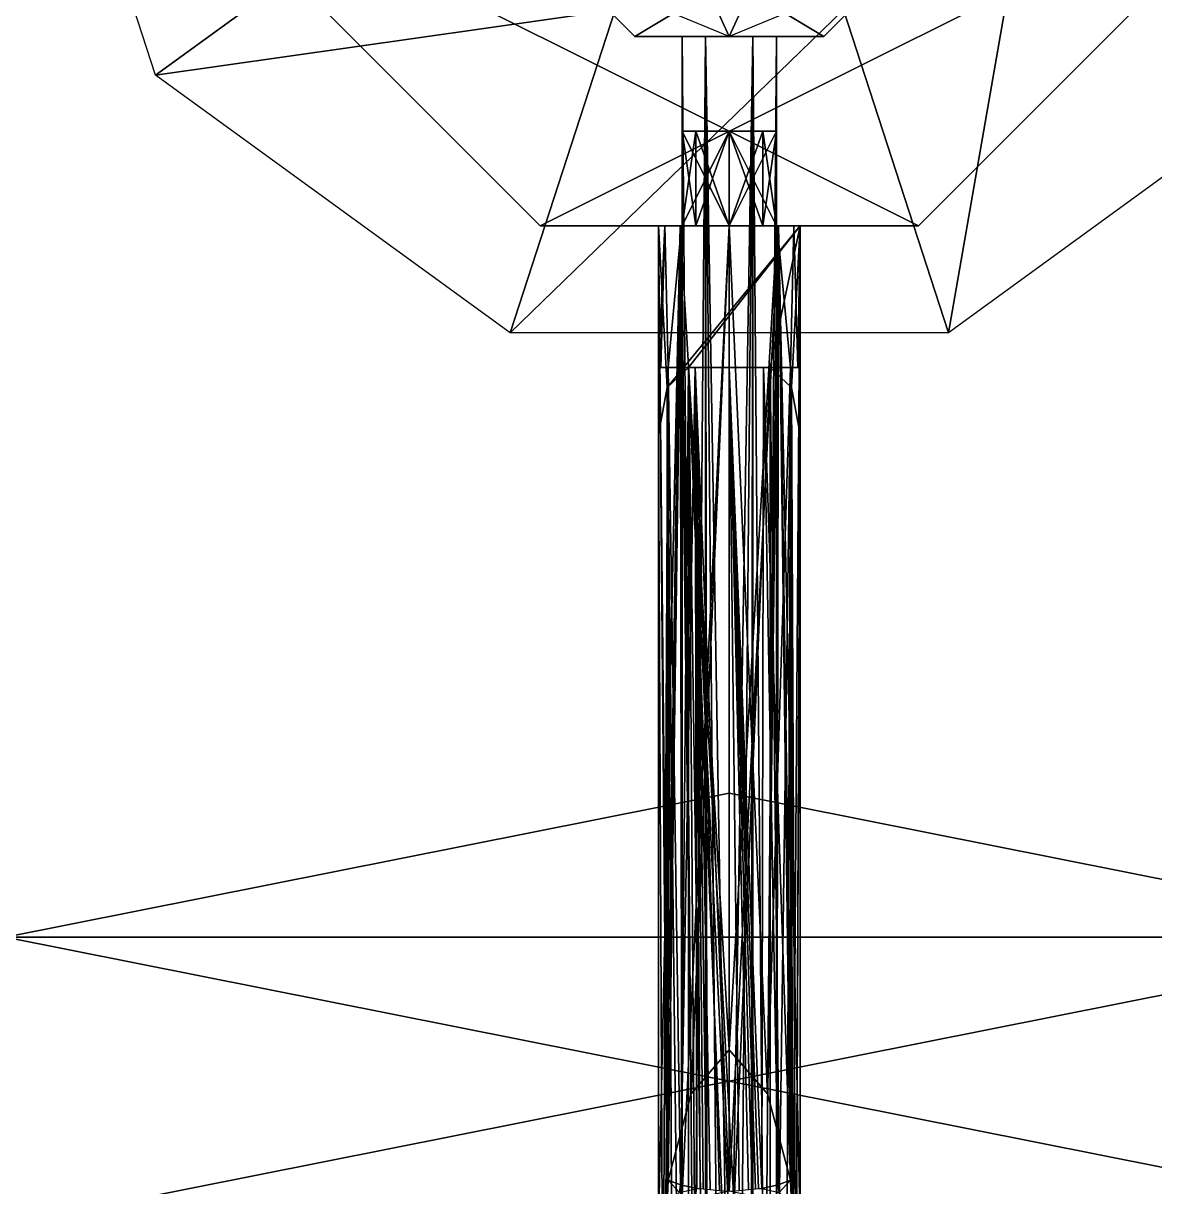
# Model space of a CAD drawing. Header units: inches. Extents: x -100 to 147, y -181 to 228.
# Drawn here: x -5.78 to 41.34, y -40 to 8.43 of the extents above; entities that cross this region are included whole.
import ezdxf

# ---------------------------------------------------------------- set-up
doc = ezdxf.new("R2010")
doc.units = ezdxf.units.IN
doc.header["$LTSCALE"] = 41.718519
doc.header["$MEASUREMENT"] = 0
for name, color, linetype in [('157', 7, 'CONTINUOUS'), ('158', 7, 'CONTINUOUS'), ('160', 7, 'CONTINUOUS'), ('161', 7, 'CONTINUOUS'), ('162', 7, 'CONTINUOUS'), ('172', 7, 'CONTINUOUS'), ('173', 7, 'CONTINUOUS'), ('217', 7, 'CONTINUOUS'), ('218', 7, 'CONTINUOUS'), ('219', 7, 'CONTINUOUS'), ('228', 7, 'CONTINUOUS'), ('237', 7, 'CONTINUOUS'), ('240', 7, 'CONTINUOUS'), ('241', 7, 'CONTINUOUS'), ('243', 7, 'CONTINUOUS'), ('244', 7, 'CONTINUOUS'), ('245', 7, 'CONTINUOUS'), ('259', 7, 'CONTINUOUS'), ('260', 7, 'CONTINUOUS'), ('261', 7, 'CONTINUOUS'), ('271', 7, 'CONTINUOUS'), ('272', 7, 'CONTINUOUS'), ('273', 7, 'CONTINUOUS'), ('40', 7, 'CONTINUOUS'), ('41', 7, 'CONTINUOUS'), ('42', 7, 'CONTINUOUS'), ('43', 7, 'CONTINUOUS'), ('44', 7, 'CONTINUOUS'), ('45', 7, 'CONTINUOUS'), ('46', 7, 'CONTINUOUS'), ('49', 7, 'CONTINUOUS'), ('50', 7, 'CONTINUOUS'), ('51', 7, 'CONTINUOUS'), ('52', 7, 'CONTINUOUS'), ('53', 7, 'CONTINUOUS'), ('54', 7, 'CONTINUOUS'), ('55', 7, 'CONTINUOUS'), ('56', 7, 'CONTINUOUS'), ('57', 7, 'CONTINUOUS'), ('66', 7, 'CONTINUOUS'), ('67', 7, 'CONTINUOUS'), ('68', 7, 'CONTINUOUS'), ('69', 7, 'CONTINUOUS'), ('74', 7, 'CONTINUOUS'), ('75', 7, 'CONTINUOUS'), ('76', 7, 'CONTINUOUS'), ('77', 7, 'CONTINUOUS'), ('78', 7, 'CONTINUOUS')]:
    doc.layers.add(name, color=color, linetype=linetype)

msp = doc.modelspace()

# ---------------------------------------------------------------- linework, layer by layer
at = {"layer": '157', "linetype": 'Continuous'}
for points in [[(39.37, 19.685, -53.15), (27.559, 7.874, -53.15), (7.874, 19.685, -53.15), (39.37, 19.685, -53.15)], [(27.559, 7.874, -53.15), (19.685, 7.874, -53.15), (7.874, 19.685, -53.15), (27.559, 7.874, -53.15)]]:
    msp.add_3dface(points, dxfattribs=at)
at = {"layer": '158', "linetype": 'Continuous'}
for points in [[(19.685, 7.874, -29.528), (39.37, 19.685, -29.528), (7.874, 19.685, -29.528), (19.685, 7.874, -29.528)], [(27.559, 7.874, -29.528), (39.37, 19.685, -29.528), (19.685, 7.874, -29.528), (27.559, 7.874, -29.528)]]:
    msp.add_3dface(points, dxfattribs=at)
at = {"layer": '160', "linetype": 'Continuous'}
for points in [[(19.685, 7.874, -53.15), (19.685, 7.874, -29.528), (7.874, 19.685, -53.15), (19.685, 7.874, -53.15)], [(7.874, 19.685, -53.15), (19.685, 7.874, -29.528), (7.874, 19.685, -29.528), (7.874, 19.685, -53.15)]]:
    msp.add_3dface(points, dxfattribs=at)
at = {"layer": '161', "linetype": 'Continuous'}
for points in [[(22.637, 7.874, -50.917), (21.654, 7.874, -49.213), (19.685, 7.874, -53.15), (22.637, 7.874, -50.917)], [(21.654, 7.874, -49.213), (27.559, 7.874, -29.528), (19.685, 7.874, -53.15), (21.654, 7.874, -49.213)], [(24.607, 7.874, -50.917), (22.637, 7.874, -50.917), (19.685, 7.874, -53.15), (24.607, 7.874, -50.917)], [(27.559, 7.874, -53.15), (24.607, 7.874, -50.917), (19.685, 7.874, -53.15), (27.559, 7.874, -53.15)], [(27.559, 7.874, -29.528), (19.685, 7.874, -29.528), (19.685, 7.874, -53.15), (27.559, 7.874, -29.528)], [(21.654, 7.874, -49.213), (22.637, 7.874, -47.508), (27.559, 7.874, -29.528), (21.654, 7.874, -49.213)], [(22.637, 7.874, -47.508), (24.607, 7.874, -47.508), (27.559, 7.874, -29.528), (22.637, 7.874, -47.508)], [(24.607, 7.874, -47.508), (25.591, 7.874, -49.213), (27.559, 7.874, -29.528), (24.607, 7.874, -47.508)], [(25.591, 7.874, -49.213), (24.607, 7.874, -50.917), (27.559, 7.874, -53.15), (25.591, 7.874, -49.213)], [(25.591, 7.874, -49.213), (27.559, 7.874, -53.15), (27.559, 7.874, -29.528), (25.591, 7.874, -49.213)]]:
    msp.add_3dface(points, dxfattribs=at)
at = {"layer": '162', "linetype": 'Continuous'}
for points in [[(39.37, 19.685, -53.15), (39.37, 19.685, -29.528), (27.559, 7.874, -53.15), (39.37, 19.685, -53.15)], [(27.559, 7.874, -53.15), (39.37, 19.685, -29.528), (27.559, 7.874, -29.528), (27.559, 7.874, -53.15)]]:
    msp.add_3dface(points, dxfattribs=at)
at = {"layer": '172', "linetype": 'Continuous'}
for points in [[(21.654, -110.236, -49.213), (21.654, 7.874, -49.213), (22.637, 7.874, -50.917), (21.654, -110.236, -49.213)], [(22.638, -110.236, -50.917), (21.654, -110.236, -49.213), (22.637, 7.874, -50.917), (22.638, -110.236, -50.917)], [(22.77, -101.87, -50.987), (22.767, -102.851, -50.986), (22.637, 7.874, -50.917), (22.77, -101.87, -50.987)], [(24.607, 7.874, -50.917), (22.77, -101.87, -50.987), (22.637, 7.874, -50.917), (24.607, 7.874, -50.917)], [(22.767, -102.851, -50.986), (22.638, -110.236, -50.917), (22.637, 7.874, -50.917), (22.767, -102.851, -50.986)], [(23.622, -101.378, -51.181), (22.77, -101.87, -50.987), (24.607, 7.874, -50.917), (23.622, -101.378, -51.181)], [(24.473, -101.867, -50.988), (23.622, -101.378, -51.181), (24.607, 7.874, -50.917), (24.473, -101.867, -50.988)], [(24.606, -110.236, -50.917), (24.473, -101.867, -50.988), (24.607, 7.874, -50.917), (24.606, -110.236, -50.917)], [(25.591, 7.874, -49.213), (25.591, -110.236, -49.213), (24.606, -110.236, -50.917), (25.591, 7.874, -49.213)], [(25.591, 7.874, -49.213), (24.606, -110.236, -50.917), (24.607, 7.874, -50.917), (25.591, 7.874, -49.213)]]:
    msp.add_3dface(points, dxfattribs=at)
at = {"layer": '173', "linetype": 'Continuous'}
for points in [[(21.654, -110.236, -49.213), (22.638, -110.236, -47.508), (21.654, 7.874, -49.213), (21.654, -110.236, -49.213)], [(21.654, 7.874, -49.213), (22.638, -110.236, -47.508), (22.637, 7.874, -47.508), (21.654, 7.874, -49.213)], [(23.622, -101.378, -47.244), (24.477, -101.876, -47.44), (22.637, 7.874, -47.508), (23.622, -101.378, -47.244)], [(22.766, -101.877, -47.44), (23.622, -101.378, -47.244), (22.637, 7.874, -47.508), (22.766, -101.877, -47.44)], [(22.637, 7.874, -47.508), (24.477, -101.876, -47.44), (24.607, 7.874, -47.508), (22.637, 7.874, -47.508)], [(22.638, -110.236, -47.508), (22.766, -101.877, -47.44), (22.637, 7.874, -47.508), (22.638, -110.236, -47.508)], [(24.477, -101.876, -47.44), (24.478, -102.847, -47.44), (24.607, 7.874, -47.508), (24.477, -101.876, -47.44)], [(24.478, -102.847, -47.44), (24.606, -110.236, -47.508), (24.607, 7.874, -47.508), (24.478, -102.847, -47.44)], [(24.606, -110.236, -47.508), (25.591, -110.236, -49.213), (24.607, 7.874, -47.508), (24.606, -110.236, -47.508)], [(25.591, -110.236, -49.213), (25.591, 7.874, -49.213), (24.607, 7.874, -47.508), (25.591, -110.236, -49.213)]]:
    msp.add_3dface(points, dxfattribs=at)
at = {"layer": '217', "color": 9, "linetype": 'Continuous', "true_color": 0xb1bdc9}
for points in [[(23.622, -23.622, -51.181), (-6.514, -29.618, -51.181), (53.758, -29.618, -51.181), (23.622, -23.622, -51.181)], [(-6.514, -29.618, -51.181), (-32.055, -46.685, -51.181), (53.758, -29.618, -51.181), (-6.514, -29.618, -51.181)], [(53.758, -29.618, -51.181), (-32.055, -46.685, -51.181), (79.299, -46.685, -51.181), (53.758, -29.618, -51.181)]]:
    msp.add_3dface(points, dxfattribs=at)
at = {"layer": '218', "color": 9, "linetype": 'Continuous', "true_color": 0xb1bdc9}
for points in [[(23.622, -23.622, -51.575), (53.758, -29.618, -51.575), (-6.514, -29.618, -51.575), (23.622, -23.622, -51.575)], [(-6.514, -29.618, -51.575), (79.299, -46.685, -51.575), (-32.055, -46.685, -51.575), (-6.514, -29.618, -51.575)], [(53.758, -29.618, -51.575), (79.299, -46.685, -51.575), (-6.514, -29.618, -51.575), (53.758, -29.618, -51.575)]]:
    msp.add_3dface(points, dxfattribs=at)
at = {"layer": '219', "color": 9, "linetype": 'Continuous', "true_color": 0xb1bdc9}
for points in [[(-6.514, -29.618, -51.181), (23.622, -23.622, -51.181), (-6.514, -29.618, -51.575), (-6.514, -29.618, -51.181)], [(23.622, -23.622, -51.181), (23.622, -23.622, -51.575), (-6.514, -29.618, -51.575), (23.622, -23.622, -51.181)], [(23.622, -23.622, -51.181), (53.758, -29.618, -51.181), (23.622, -23.622, -51.575), (23.622, -23.622, -51.181)], [(53.758, -29.618, -51.181), (53.758, -29.618, -51.575), (23.622, -23.622, -51.575), (53.758, -29.618, -51.181)]]:
    msp.add_3dface(points, dxfattribs=at)
at = {"layer": '228', "linetype": 'Continuous'}
for points in [[(12.487, 12.487, 39.37), (20.633, 14.423, 26.461), (23.622, 7.874, 39.37), (12.487, 12.487, 39.37)], [(20.633, 14.423, 26.461), (26.611, 14.423, 26.461), (23.622, 7.874, 39.37), (20.633, 14.423, 26.461)], [(23.622, 7.874, 39.37), (26.611, 14.423, 26.461), (34.758, 12.487, 39.37), (23.622, 7.874, 39.37)]]:
    msp.add_3dface(points, dxfattribs=at)
at = {"layer": '237', "linetype": 'Continuous'}
for points in [[(-5.905, 23.622, -64.961), (11.173, 14.577, -58.823), (-0.266, 6.266, -64.961), (-5.905, 23.622, -64.961)], [(36.072, 14.577, -58.823), (39.011, 23.622, -58.823), (47.51, 6.266, -64.961), (36.072, 14.577, -58.823)], [(39.011, 23.622, -58.823), (53.15, 23.622, -64.961), (47.51, 6.266, -64.961), (39.011, 23.622, -58.823)], [(11.173, 14.577, -58.823), (18.867, 8.987, -58.823), (-0.266, 6.266, -64.961), (11.173, 14.577, -58.823)], [(28.377, 8.987, -58.823), (36.072, 14.577, -58.823), (32.747, -4.46, -64.961), (28.377, 8.987, -58.823)], [(32.747, -4.46, -64.961), (36.072, 14.577, -58.823), (47.51, 6.266, -64.961), (32.747, -4.46, -64.961)], [(-0.266, 6.266, -64.961), (18.867, 8.987, -58.823), (14.498, -4.46, -64.961), (-0.266, 6.266, -64.961)], [(18.867, 8.987, -58.823), (28.377, 8.987, -58.823), (14.498, -4.46, -64.961), (18.867, 8.987, -58.823)], [(14.498, -4.46, -64.961), (28.377, 8.987, -58.823), (32.747, -4.46, -64.961), (14.498, -4.46, -64.961)]]:
    msp.add_3dface(points, dxfattribs=at)
at = {"layer": '240', "linetype": 'Continuous'}
for points in [[(15.748, 0, -29.528), (0, 15.748, -29.528), (31.496, 0, -29.528), (15.748, 0, -29.528)], [(31.496, 0, -29.528), (0, 15.748, -29.528), (47.244, 15.748, -29.528), (31.496, 0, -29.528)]]:
    msp.add_3dface(points, dxfattribs=at)
at = {"layer": '241', "linetype": 'Continuous'}
for points in [[(15.748, 0, 19.685), (47.244, 15.748, 19.685), (0, 15.748, 19.685), (15.748, 0, 19.685)], [(31.496, 0, 19.685), (47.244, 15.748, 19.685), (15.748, 0, 19.685), (31.496, 0, 19.685)]]:
    msp.add_3dface(points, dxfattribs=at)
at = {"layer": '243', "linetype": 'Continuous'}
for points in [[(0, 15.748, -29.528), (15.748, 0, -29.528), (15.748, 0, 19.685), (0, 15.748, -29.528)], [(0, 15.748, -29.528), (15.748, 0, 19.685), (0, 15.748, 19.685), (0, 15.748, -29.528)]]:
    msp.add_3dface(points, dxfattribs=at)
at = {"layer": '244', "linetype": 'Continuous'}
for points in [[(15.748, 0, -29.528), (31.496, 0, -29.528), (23.622, 0, -23.622), (15.748, 0, -29.528)], [(15.748, 0, 19.685), (15.748, 0, -29.528), (21.654, 0, 5.906), (15.748, 0, 19.685)], [(21.654, 0, -21.654), (15.748, 0, -29.528), (23.622, 0, -23.622), (21.654, 0, -21.654)], [(15.748, 0, -29.528), (21.654, 0, -21.654), (23.622, 0, 3.937), (15.748, 0, -29.528)], [(21.654, 0, 5.906), (15.748, 0, -29.528), (23.622, 0, 3.937), (21.654, 0, 5.906)], [(31.496, 0, 19.685), (15.748, 0, 19.685), (21.654, 0, 5.906), (31.496, 0, 19.685)], [(23.622, 0, 7.874), (31.496, 0, 19.685), (21.654, 0, 5.906), (23.622, 0, 7.874)], [(21.654, 0, -21.654), (23.622, 0, -19.685), (23.622, 0, 3.937), (21.654, 0, -21.654)], [(23.622, 0, -23.622), (31.496, 0, -29.528), (25.591, 0, -21.654), (23.622, 0, -23.622)], [(25.591, 0, -21.654), (31.496, 0, 19.685), (23.622, 0, -19.685), (25.591, 0, -21.654)], [(23.622, 0, -19.685), (31.496, 0, 19.685), (25.591, 0, 5.906), (23.622, 0, -19.685)], [(25.591, 0, 5.906), (31.496, 0, 19.685), (23.622, 0, 7.874), (25.591, 0, 5.906)], [(23.622, 0, -19.685), (25.591, 0, 5.906), (23.622, 0, 3.937), (23.622, 0, -19.685)], [(31.496, 0, -29.528), (31.496, 0, 19.685), (25.591, 0, -21.654), (31.496, 0, -29.528)]]:
    msp.add_3dface(points, dxfattribs=at)
at = {"layer": '245', "linetype": 'Continuous'}
for points in [[(31.496, 0, -29.528), (47.244, 15.748, -29.528), (47.244, 15.748, 19.685), (31.496, 0, -29.528)], [(31.496, 0, -29.528), (47.244, 15.748, 19.685), (31.496, 0, 19.685), (31.496, 0, -29.528)]]:
    msp.add_3dface(points, dxfattribs=at)
at = {"layer": '259', "linetype": 'Continuous'}
for points in [[(23.622, 3.937, -23.622), (25.591, 3.937, -21.654), (21.654, 3.937, -21.654), (23.622, 3.937, -23.622)], [(21.654, 3.937, -21.654), (25.591, 3.937, -21.654), (23.622, 3.937, -19.685), (21.654, 3.937, -21.654)]]:
    msp.add_3dface(points, dxfattribs=at)
at = {"layer": '260', "linetype": 'Continuous'}
for points in [[(23.622, 0, -19.685), (21.654, 0, -21.654), (23.622, 3.937, -19.685), (23.622, 0, -19.685)], [(21.654, 0, -21.654), (21.654, 3.937, -21.654), (23.622, 3.937, -19.685), (21.654, 0, -21.654)], [(25.591, 0, -21.654), (23.622, 0, -19.685), (25.591, 3.937, -21.654), (25.591, 0, -21.654)], [(25.591, 3.937, -21.654), (23.622, 0, -19.685), (23.622, 3.937, -19.685), (25.591, 3.937, -21.654)]]:
    msp.add_3dface(points, dxfattribs=at)
at = {"layer": '261', "linetype": 'Continuous'}
for points in [[(21.654, 0, -21.654), (23.622, 0, -23.622), (21.654, 3.937, -21.654), (21.654, 0, -21.654)], [(23.622, 0, -23.622), (23.622, 3.937, -23.622), (21.654, 3.937, -21.654), (23.622, 0, -23.622)], [(23.622, 0, -23.622), (25.591, 0, -21.654), (23.622, 3.937, -23.622), (23.622, 0, -23.622)], [(25.591, 0, -21.654), (25.591, 3.937, -21.654), (23.622, 3.937, -23.622), (25.591, 0, -21.654)]]:
    msp.add_3dface(points, dxfattribs=at)
at = {"layer": '271', "linetype": 'Continuous'}
for points in [[(23.622, 3.937, 3.937), (25.591, 3.937, 5.906), (21.654, 3.937, 5.906), (23.622, 3.937, 3.937)], [(21.654, 3.937, 5.906), (25.591, 3.937, 5.906), (23.622, 3.937, 7.874), (21.654, 3.937, 5.906)]]:
    msp.add_3dface(points, dxfattribs=at)
at = {"layer": '272', "linetype": 'Continuous'}
for points in [[(23.622, 0, 7.874), (21.654, 0, 5.906), (23.622, 3.937, 7.874), (23.622, 0, 7.874)], [(21.654, 0, 5.906), (21.654, 3.937, 5.906), (23.622, 3.937, 7.874), (21.654, 0, 5.906)], [(25.591, 0, 5.906), (23.622, 0, 7.874), (25.591, 3.937, 5.906), (25.591, 0, 5.906)], [(25.591, 3.937, 5.906), (23.622, 0, 7.874), (23.622, 3.937, 7.874), (25.591, 3.937, 5.906)]]:
    msp.add_3dface(points, dxfattribs=at)
at = {"layer": '273', "linetype": 'Continuous'}
for points in [[(21.654, 0, 5.906), (23.622, 0, 3.937), (21.654, 3.937, 5.906), (21.654, 0, 5.906)], [(23.622, 0, 3.937), (23.622, 3.937, 3.937), (21.654, 3.937, 5.906), (23.622, 0, 3.937)], [(23.622, 0, 3.937), (25.591, 0, 5.906), (23.622, 3.937, 3.937), (23.622, 0, 3.937)], [(25.591, 0, 5.906), (25.591, 3.937, 5.906), (23.622, 3.937, 3.937), (25.591, 0, 5.906)]]:
    msp.add_3dface(points, dxfattribs=at)
at = {"layer": '40', "linetype": 'Continuous'}
for points in [[(20.669, -5.905, 2.897), (20.669, -5.905, 7.3), (20.669, 0, 8.858), (20.669, -5.905, 2.897)], [(20.669, 0, 8.858), (20.669, -5.905, 7.3), (20.669, -8.696, 8.858), (20.669, 0, 8.858)], [(20.669, 0, 6.627), (20.669, -5.905, 2.897), (20.669, 0, 8.858), (20.669, 0, 6.627)], [(20.669, -5.905, 7.3), (20.669, -87.739, 48.228), (20.669, -8.696, 8.858), (20.669, -5.905, 7.3)], [(20.669, -8.696, 8.858), (20.669, -87.739, 48.228), (20.669, -87.414, 48.228), (20.669, -8.696, 8.858)]]:
    msp.add_3dface(points, dxfattribs=at)
at = {"layer": '41', "linetype": 'Continuous'}
for points in [[(26.575, 0, 8.858), (26.575, -8.696, 8.858), (26.575, 0, 6.627), (26.575, 0, 8.858)], [(26.575, 0, 6.627), (26.575, -8.696, 8.858), (26.575, -5.905, 7.3), (26.575, 0, 6.627)], [(26.575, -5.905, 2.897), (26.575, 0, 6.627), (26.575, -5.905, 7.3), (26.575, -5.905, 2.897)], [(26.575, -87.414, 48.228), (26.575, -87.739, 48.228), (26.575, -5.905, 7.3), (26.575, -87.414, 48.228)], [(26.575, -8.696, 8.858), (26.575, -87.414, 48.228), (26.575, -5.905, 7.3), (26.575, -8.696, 8.858)]]:
    msp.add_3dface(points, dxfattribs=at)
at = {"layer": '42', "linetype": 'Continuous'}
for points in [[(21.579, 0, -23.697), (20.673, 0, -21.654), (21.579, 0, -19.611), (21.579, 0, -23.697)], [(23.622, 0, -24.602), (21.579, 0, -23.697), (23.622, 0, -23.622), (23.622, 0, -24.602)], [(21.579, 0, -23.697), (21.579, 0, -19.611), (21.654, 0, -21.654), (21.579, 0, -23.697)], [(23.622, 0, -23.622), (21.579, 0, -23.697), (22.231, 0, -23.046), (23.622, 0, -23.622)], [(22.231, 0, -23.046), (21.579, 0, -23.697), (21.654, 0, -21.654), (22.231, 0, -23.046)], [(21.579, 0, -19.611), (23.622, 0, -18.705), (22.231, 0, -20.261), (21.579, 0, -19.611)], [(21.654, 0, -21.654), (21.579, 0, -19.611), (22.231, 0, -20.261), (21.654, 0, -21.654)], [(22.231, 0, -20.261), (23.622, 0, -18.705), (23.622, 0, -19.685), (22.231, 0, -20.261)], [(25.665, 0, -23.697), (23.622, 0, -24.602), (25.013, 0, -23.046), (25.665, 0, -23.697)], [(25.013, 0, -23.046), (23.622, 0, -24.602), (23.622, 0, -23.622), (25.013, 0, -23.046)], [(23.622, 0, -18.705), (25.665, 0, -19.611), (25.013, 0, -20.261), (23.622, 0, -18.705)], [(23.622, 0, -19.685), (23.622, 0, -18.705), (25.013, 0, -20.261), (23.622, 0, -19.685)], [(25.591, 0, -21.654), (25.665, 0, -23.697), (25.013, 0, -23.046), (25.591, 0, -21.654)], [(25.665, 0, -19.611), (25.591, 0, -21.654), (25.013, 0, -20.261), (25.665, 0, -19.611)], [(25.665, 0, -19.611), (25.665, 0, -23.697), (25.591, 0, -21.654), (25.665, 0, -19.611)], [(26.571, 0, -21.654), (25.665, 0, -23.697), (25.665, 0, -19.611), (26.571, 0, -21.654)]]:
    msp.add_3dface(points, dxfattribs=at)
at = {"layer": '43', "linetype": 'Continuous'}
for points in [[(20.669, 0, 6.627), (20.669, 0, 8.858), (22.231, 0, 7.298), (20.669, 0, 6.627)], [(20.933, 0, 5.146), (20.669, 0, 6.627), (22.231, 0, 7.298), (20.933, 0, 5.146)], [(20.669, 0, 8.858), (26.575, 0, 8.858), (23.622, 0, 7.874), (20.669, 0, 8.858)], [(22.231, 0, 7.298), (20.669, 0, 8.858), (23.622, 0, 7.874), (22.231, 0, 7.298)], [(21.629, 0, 3.971), (20.933, 0, 5.146), (21.654, 0, 5.906), (21.629, 0, 3.971)], [(21.654, 0, 5.906), (20.933, 0, 5.146), (22.231, 0, 7.298), (21.654, 0, 5.906)], [(23.622, 0, 2.957), (21.629, 0, 3.971), (23.622, 0, 3.937), (23.622, 0, 2.957)], [(23.622, 0, 3.937), (21.629, 0, 3.971), (22.231, 0, 4.513), (23.622, 0, 3.937)], [(22.231, 0, 4.513), (21.629, 0, 3.971), (21.654, 0, 5.906), (22.231, 0, 4.513)], [(23.622, 0, 7.874), (26.575, 0, 8.858), (25.013, 0, 7.298), (23.622, 0, 7.874)], [(25.615, 0, 3.971), (23.622, 0, 2.957), (25.013, 0, 4.513), (25.615, 0, 3.971)], [(25.013, 0, 4.513), (23.622, 0, 2.957), (23.622, 0, 3.937), (25.013, 0, 4.513)], [(26.575, 0, 8.858), (25.591, 0, 5.906), (25.013, 0, 7.298), (26.575, 0, 8.858)], [(25.591, 0, 5.906), (25.615, 0, 3.971), (25.013, 0, 4.513), (25.591, 0, 5.906)], [(26.575, 0, 8.858), (25.615, 0, 3.971), (25.591, 0, 5.906), (26.575, 0, 8.858)], [(25.615, 0, 3.971), (26.575, 0, 8.858), (26.311, 0, 5.146), (25.615, 0, 3.971)], [(26.575, 0, 8.858), (26.575, 0, 6.627), (26.311, 0, 5.146), (26.575, 0, 8.858)]]:
    msp.add_3dface(points, dxfattribs=at)
at = {"layer": '44', "linetype": 'Continuous'}
for points in [[(20.669, 0, 8.858), (20.669, -8.696, 8.858), (21.032, -6.728, 8.858), (20.669, 0, 8.858)], [(26.575, 0, 8.858), (20.669, 0, 8.858), (21.032, -6.728, 8.858), (26.575, 0, 8.858)], [(21.917, -5.906, 8.858), (26.575, 0, 8.858), (21.032, -6.728, 8.858), (21.917, -5.906, 8.858)], [(26.575, 0, 8.858), (21.917, -5.906, 8.858), (25.327, -5.906, 8.858), (26.575, 0, 8.858)], [(26.212, -6.728, 8.858), (26.575, 0, 8.858), (25.327, -5.906, 8.858), (26.212, -6.728, 8.858)], [(26.575, -8.696, 8.858), (26.575, 0, 8.858), (26.212, -6.728, 8.858), (26.575, -8.696, 8.858)]]:
    msp.add_3dface(points, dxfattribs=at)
at = {"layer": '45', "linetype": 'Continuous'}
for points in [[(25.327, -5.906, 8.858), (21.917, -5.906, 8.858), (21.917, -84.623, 48.228), (25.327, -5.906, 8.858)], [(25.327, -5.906, 8.858), (21.917, -84.623, 48.228), (25.327, -84.623, 48.228), (25.327, -5.906, 8.858)]]:
    msp.add_3dface(points, dxfattribs=at)
at = {"layer": '46', "linetype": 'Continuous'}
for points in [[(21.917, -5.905, 5.905), (25.327, -5.905, 5.905), (25.327, -68.326, 37.124), (21.917, -5.905, 5.905)], [(21.917, -68.326, 37.124), (21.917, -5.905, 5.905), (22.366, -68.102, 37.012), (21.917, -68.326, 37.124)], [(22.366, -68.102, 37.012), (21.917, -5.905, 5.905), (22.819, -68.031, 36.976), (22.366, -68.102, 37.012)], [(22.819, -68.031, 36.976), (21.917, -5.905, 5.905), (24.425, -68.031, 36.976), (22.819, -68.031, 36.976)], [(24.425, -68.031, 36.976), (21.917, -5.905, 5.905), (24.878, -68.102, 37.012), (24.425, -68.031, 36.976)], [(24.878, -68.102, 37.012), (21.917, -5.905, 5.905), (25.327, -68.326, 37.124), (24.878, -68.102, 37.012)]]:
    msp.add_3dface(points, dxfattribs=at)
at = {"layer": '49', "linetype": 'Continuous'}
for points in [[(20.669, -5.905, 7.3), (20.669, -5.905, 2.897), (21.064, -5.905, 6.282), (20.669, -5.905, 7.3)], [(20.669, -5.905, 2.897), (25.327, -5.905, 5.905), (21.917, -5.905, 5.905), (20.669, -5.905, 2.897)], [(25.327, -5.905, 5.905), (20.669, -5.905, 2.897), (23.622, -5.905, 2.948), (25.327, -5.905, 5.905)], [(20.669, -5.905, 2.897), (21.917, -5.905, 5.905), (21.064, -5.905, 6.282), (20.669, -5.905, 2.897)], [(23.622, -5.905, 2.948), (20.669, -5.905, 2.897), (22.203, -5.905, 2.447), (23.622, -5.905, 2.948)], [(22.203, -5.905, 2.447), (20.669, -5.905, 2.897), (20.774, -5.905, 1.951), (22.203, -5.905, 2.447)], [(21.072, -5.905, 1.088), (22.203, -5.905, 2.447), (20.774, -5.905, 1.951), (21.072, -5.905, 1.088)], [(26.575, -5.905, 2.897), (26.18, -5.905, 6.282), (23.622, -5.905, 2.948), (26.575, -5.905, 2.897)], [(25.041, -5.905, 2.447), (26.575, -5.905, 2.897), (23.622, -5.905, 2.948), (25.041, -5.905, 2.447)], [(26.18, -5.905, 6.282), (25.327, -5.905, 5.905), (23.622, -5.905, 2.948), (26.18, -5.905, 6.282)], [(26.47, -5.905, 1.951), (26.575, -5.905, 2.897), (25.041, -5.905, 2.447), (26.47, -5.905, 1.951)], [(26.172, -5.905, 1.088), (26.47, -5.905, 1.951), (25.041, -5.905, 2.447), (26.172, -5.905, 1.088)], [(26.575, -5.905, 2.897), (26.575, -5.905, 7.3), (26.18, -5.905, 6.282), (26.575, -5.905, 2.897)]]:
    msp.add_3dface(points, dxfattribs=at)
at = {"layer": '50', "linetype": 'Continuous'}
for points in [[(23.622, 0, -24.602), (25.665, 0, -23.697), (23.622, -40.193, -24.603), (23.622, 0, -24.602)], [(25.665, 0, -23.697), (25.6, -40.609, -23.759), (23.622, -40.193, -24.603), (25.665, 0, -23.697)], [(25.665, 0, -23.697), (26.281, -41.072, -22.819), (25.6, -40.609, -23.759), (25.665, 0, -23.697)], [(25.665, 0, -23.697), (26.571, 0, -21.654), (26.281, -41.072, -22.819), (25.665, 0, -23.697)], [(26.571, 0, -21.654), (26.571, -41.646, -21.652), (26.281, -41.072, -22.819), (26.571, 0, -21.654)]]:
    msp.add_3dface(points, dxfattribs=at)
at = {"layer": '51', "linetype": 'Continuous'}
for points in [[(20.673, 0, -21.654), (21.579, 0, -23.697), (20.673, -41.646, -21.652), (20.673, 0, -21.654)], [(21.579, 0, -23.697), (20.963, -41.072, -22.819), (20.673, -41.646, -21.652), (21.579, 0, -23.697)], [(21.579, 0, -23.697), (21.644, -40.609, -23.759), (20.963, -41.072, -22.819), (21.579, 0, -23.697)], [(21.579, 0, -23.697), (23.622, 0, -24.602), (21.644, -40.609, -23.759), (21.579, 0, -23.697)], [(23.622, 0, -24.602), (23.622, -40.193, -24.603), (21.644, -40.609, -23.759), (23.622, 0, -24.602)]]:
    msp.add_3dface(points, dxfattribs=at)
at = {"layer": '52', "linetype": 'Continuous'}
for points in [[(25.665, 0, -19.611), (23.622, 0, -18.705), (25.215, -36.144, -19.239), (25.665, 0, -19.611)], [(23.622, 0, -18.705), (23.622, -34.299, -18.705), (25.215, -36.144, -19.239), (23.622, 0, -18.705)], [(26.172, -39.735, -20.277), (25.665, 0, -19.611), (25.215, -36.144, -19.239), (26.172, -39.735, -20.277)], [(26.571, 0, -21.654), (25.665, 0, -19.611), (26.571, -41.646, -21.652), (26.571, 0, -21.654)], [(26.571, -41.646, -21.652), (25.665, 0, -19.611), (26.209, -40.751, -20.344), (26.571, -41.646, -21.652)], [(25.665, 0, -19.611), (26.172, -39.735, -20.277), (26.209, -40.751, -20.344), (25.665, 0, -19.611)], [(25.653, -39.932, -19.598), (24.977, -40.078, -19.091), (25.699, -40.246, -19.645), (25.653, -39.932, -19.598)], [(26.172, -39.735, -20.277), (25.653, -39.932, -19.598), (25.699, -40.246, -19.645), (26.172, -39.735, -20.277)], [(26.209, -40.751, -20.344), (26.172, -39.735, -20.277), (25.699, -40.246, -19.645), (26.209, -40.751, -20.344)]]:
    msp.add_3dface(points, dxfattribs=at)
at = {"layer": '53', "linetype": 'Continuous'}
for points in [[(23.622, 0, 2.957), (25.615, 0, 3.971), (23.622, -34.299, -18.705), (23.622, 0, 2.957)], [(23.622, -34.299, -18.705), (25.615, 0, 3.971), (25.215, -36.144, -19.239), (23.622, -34.299, -18.705)], [(25.615, 0, 3.971), (26.172, -5.905, 1.088), (25.215, -36.144, -19.239), (25.615, 0, 3.971)], [(25.615, 0, 3.971), (26.311, 0, 5.146), (26.172, -5.905, 1.088), (25.615, 0, 3.971)], [(26.311, 0, 5.146), (26.47, -5.905, 1.951), (26.172, -5.905, 1.088), (26.311, 0, 5.146)], [(26.311, 0, 5.146), (26.575, 0, 6.627), (26.47, -5.905, 1.951), (26.311, 0, 5.146)], [(26.575, 0, 6.627), (26.575, -5.905, 2.897), (26.47, -5.905, 1.951), (26.575, 0, 6.627)], [(26.172, -5.905, 1.088), (26.172, -39.735, -20.277), (25.215, -36.144, -19.239), (26.172, -5.905, 1.088)]]:
    msp.add_3dface(points, dxfattribs=at)
at = {"layer": '54', "linetype": 'Continuous'}
for points in [[(21.579, 0, -19.611), (20.673, 0, -21.654), (21.072, -39.735, -20.277), (21.579, 0, -19.611)], [(20.673, 0, -21.654), (20.673, -41.646, -21.652), (21.035, -40.751, -20.344), (20.673, 0, -21.654)], [(21.072, -39.735, -20.277), (20.673, 0, -21.654), (21.035, -40.751, -20.344), (21.072, -39.735, -20.277)], [(21.579, 0, -19.611), (21.072, -39.735, -20.277), (22.029, -36.144, -19.239), (21.579, 0, -19.611)], [(23.622, 0, -18.705), (21.579, 0, -19.611), (23.622, -34.299, -18.705), (23.622, 0, -18.705)], [(21.579, 0, -19.611), (22.029, -36.144, -19.239), (23.622, -34.299, -18.705), (21.579, 0, -19.611)], [(21.545, -40.245, -19.645), (21.072, -39.735, -20.277), (21.035, -40.751, -20.344), (21.545, -40.245, -19.645)], [(21.591, -39.932, -19.598), (21.072, -39.735, -20.277), (21.545, -40.245, -19.645), (21.591, -39.932, -19.598)], [(22.267, -40.078, -19.091), (21.591, -39.932, -19.598), (21.545, -40.245, -19.645), (22.267, -40.078, -19.091)]]:
    msp.add_3dface(points, dxfattribs=at)
at = {"layer": '55', "linetype": 'Continuous'}
for points in [[(20.669, -5.905, 2.897), (20.669, 0, 6.627), (20.933, 0, 5.146), (20.669, -5.905, 2.897)], [(20.669, -5.905, 2.897), (20.933, 0, 5.146), (20.774, -5.905, 1.951), (20.669, -5.905, 2.897)], [(20.933, 0, 5.146), (21.072, -5.905, 1.088), (20.774, -5.905, 1.951), (20.933, 0, 5.146)], [(20.933, 0, 5.146), (21.629, 0, 3.971), (21.072, -5.905, 1.088), (20.933, 0, 5.146)], [(21.072, -5.905, 1.088), (21.629, 0, 3.971), (21.072, -39.735, -20.277), (21.072, -5.905, 1.088)], [(21.072, -39.735, -20.277), (21.629, 0, 3.971), (22.029, -36.144, -19.239), (21.072, -39.735, -20.277)], [(21.629, 0, 3.971), (23.622, 0, 2.957), (22.029, -36.144, -19.239), (21.629, 0, 3.971)], [(22.029, -36.144, -19.239), (23.622, 0, 2.957), (23.622, -34.299, -18.705), (22.029, -36.144, -19.239)]]:
    msp.add_3dface(points, dxfattribs=at)
at = {"layer": '56', "linetype": 'Continuous'}
for points in [[(22.203, -5.905, 2.447), (21.072, -5.905, 1.088), (21.591, -39.932, -19.598), (22.203, -5.905, 2.447)], [(21.591, -39.932, -19.598), (21.072, -5.905, 1.088), (21.072, -39.735, -20.277), (21.591, -39.932, -19.598)], [(22.267, -40.078, -19.091), (22.203, -5.905, 2.447), (21.591, -39.932, -19.598), (22.267, -40.078, -19.091)], [(22.819, -40.123, -18.837), (23.214, -40.168, -18.747), (22.203, -5.905, 2.447), (22.819, -40.123, -18.837)], [(22.819, -40.123, -18.837), (22.203, -5.905, 2.447), (22.676, -40.105, -18.884), (22.819, -40.123, -18.837)], [(23.214, -40.168, -18.747), (23.622, -40.19, -18.704), (22.203, -5.905, 2.447), (23.214, -40.168, -18.747)], [(23.622, -40.19, -18.704), (23.622, -5.905, 2.948), (22.203, -5.905, 2.447), (23.622, -40.19, -18.704)], [(22.676, -40.105, -18.884), (22.203, -5.905, 2.447), (22.534, -40.091, -18.944), (22.676, -40.105, -18.884)], [(22.534, -40.091, -18.944), (22.203, -5.905, 2.447), (22.402, -40.082, -19.011), (22.534, -40.091, -18.944)], [(22.402, -40.082, -19.011), (22.203, -5.905, 2.447), (22.267, -40.078, -19.091), (22.402, -40.082, -19.011)]]:
    msp.add_3dface(points, dxfattribs=at)
at = {"layer": '57', "linetype": 'Continuous'}
for points in [[(23.622, -40.19, -18.704), (24.031, -40.168, -18.747), (23.622, -5.905, 2.948), (23.622, -40.19, -18.704)], [(24.031, -40.168, -18.747), (24.425, -40.123, -18.837), (23.622, -5.905, 2.948), (24.031, -40.168, -18.747)], [(23.622, -5.905, 2.948), (24.425, -40.123, -18.837), (24.568, -40.105, -18.884), (23.622, -5.905, 2.948)], [(25.041, -5.905, 2.447), (23.622, -5.905, 2.948), (24.977, -40.078, -19.091), (25.041, -5.905, 2.447)], [(24.977, -40.078, -19.091), (23.622, -5.905, 2.948), (24.843, -40.082, -19.011), (24.977, -40.078, -19.091)], [(24.843, -40.082, -19.011), (23.622, -5.905, 2.948), (24.71, -40.091, -18.944), (24.843, -40.082, -19.011)], [(24.71, -40.091, -18.944), (23.622, -5.905, 2.948), (24.568, -40.105, -18.884), (24.71, -40.091, -18.944)], [(25.653, -39.932, -19.598), (25.041, -5.905, 2.447), (24.977, -40.078, -19.091), (25.653, -39.932, -19.598)], [(26.172, -5.905, 1.088), (25.041, -5.905, 2.447), (26.172, -39.735, -20.277), (26.172, -5.905, 1.088)], [(26.172, -39.735, -20.277), (25.041, -5.905, 2.447), (25.653, -39.932, -19.598), (26.172, -39.735, -20.277)]]:
    msp.add_3dface(points, dxfattribs=at)
at = {"layer": '66', "linetype": 'Continuous'}
for points in [[(25.327, -68.326, 37.124), (25.327, -5.905, 5.905), (26.18, -5.905, 6.282), (25.327, -68.326, 37.124)], [(25.327, -68.326, 37.124), (26.18, -5.905, 6.282), (25.906, -69.019, 37.63), (25.327, -68.326, 37.124)], [(26.18, -5.905, 6.282), (26.305, -70.034, 38.507), (25.906, -69.019, 37.63), (26.18, -5.905, 6.282)], [(26.18, -5.905, 6.282), (26.575, -5.905, 7.3), (26.305, -70.034, 38.507), (26.18, -5.905, 6.282)], [(26.575, -5.905, 7.3), (26.575, -87.739, 48.228), (26.212, -89.706, 48.228), (26.575, -5.905, 7.3)], [(26.305, -70.034, 38.507), (26.575, -5.905, 7.3), (26.212, -89.706, 48.228), (26.305, -70.034, 38.507)]]:
    msp.add_3dface(points, dxfattribs=at)
at = {"layer": '67', "linetype": 'Continuous'}
for points in [[(26.212, -6.728, 8.858), (25.327, -5.906, 8.858), (26.212, -85.447, 48.228), (26.212, -6.728, 8.858)], [(25.327, -5.906, 8.858), (25.327, -84.623, 48.228), (26.212, -85.447, 48.228), (25.327, -5.906, 8.858)], [(26.575, -87.414, 48.228), (26.575, -8.696, 8.858), (26.212, -6.728, 8.858), (26.575, -87.414, 48.228)], [(26.575, -87.414, 48.228), (26.212, -6.728, 8.858), (26.212, -85.447, 48.228), (26.575, -87.414, 48.228)]]:
    msp.add_3dface(points, dxfattribs=at)
at = {"layer": '68', "linetype": 'Continuous'}
for points in [[(20.669, -87.739, 48.228), (20.669, -5.905, 7.3), (21.064, -5.905, 6.282), (20.669, -87.739, 48.228)], [(20.669, -87.739, 48.228), (21.064, -5.905, 6.282), (20.939, -70.034, 38.507), (20.669, -87.739, 48.228)], [(21.064, -5.905, 6.282), (21.338, -69.019, 37.63), (20.939, -70.034, 38.507), (21.064, -5.905, 6.282)], [(21.064, -5.905, 6.282), (21.917, -5.905, 5.905), (21.338, -69.019, 37.63), (21.064, -5.905, 6.282)], [(21.917, -5.905, 5.905), (21.917, -68.326, 37.124), (21.338, -69.019, 37.63), (21.917, -5.905, 5.905)]]:
    msp.add_3dface(points, dxfattribs=at)
at = {"layer": '69', "linetype": 'Continuous'}
for points in [[(21.917, -5.906, 8.858), (21.032, -6.728, 8.858), (21.917, -84.623, 48.228), (21.917, -5.906, 8.858)], [(21.032, -6.728, 8.858), (20.669, -8.696, 8.858), (21.032, -85.447, 48.228), (21.032, -6.728, 8.858)], [(21.917, -84.623, 48.228), (21.032, -6.728, 8.858), (21.032, -85.447, 48.228), (21.917, -84.623, 48.228)], [(20.669, -8.696, 8.858), (20.669, -87.414, 48.228), (21.032, -85.447, 48.228), (20.669, -8.696, 8.858)]]:
    msp.add_3dface(points, dxfattribs=at)
at = {"layer": '74', "linetype": 'Continuous'}
for points in [[(22.23, 3.937, -20.262), (25.591, 3.937, -21.654), (21.654, 3.937, -21.654), (22.23, 3.937, -20.262)], [(21.654, 3.937, -21.654), (25.591, 3.937, -21.654), (25.014, 3.937, -23.045), (21.654, 3.937, -21.654)], [(22.23, 3.937, -23.045), (21.654, 3.937, -21.654), (25.014, 3.937, -23.045), (22.23, 3.937, -23.045)], [(22.23, 3.937, 7.297), (25.591, 3.937, 5.906), (21.654, 3.937, 5.906), (22.23, 3.937, 7.297)], [(21.654, 3.937, 5.906), (25.591, 3.937, 5.906), (25.014, 3.937, 4.514), (21.654, 3.937, 5.906)], [(22.23, 3.937, 4.514), (21.654, 3.937, 5.906), (25.014, 3.937, 4.514), (22.23, 3.937, 4.514)], [(25.014, 3.937, -20.262), (25.591, 3.937, -21.654), (22.23, 3.937, -20.262), (25.014, 3.937, -20.262)], [(23.622, 3.937, -19.685), (25.014, 3.937, -20.262), (22.23, 3.937, -20.262), (23.622, 3.937, -19.685)], [(23.622, 3.937, -23.622), (22.23, 3.937, -23.045), (25.014, 3.937, -23.045), (23.622, 3.937, -23.622)], [(25.014, 3.937, 7.297), (25.591, 3.937, 5.906), (22.23, 3.937, 7.297), (25.014, 3.937, 7.297)], [(23.622, 3.937, 7.874), (25.014, 3.937, 7.297), (22.23, 3.937, 7.297), (23.622, 3.937, 7.874)], [(23.622, 3.937, 3.937), (22.23, 3.937, 4.514), (25.014, 3.937, 4.514), (23.622, 3.937, 3.937)]]:
    msp.add_3dface(points, dxfattribs=at)
at = {"layer": '75', "linetype": 'Continuous'}
for points in [[(22.231, 0, -23.046), (21.654, 0, -21.654), (22.23, 3.937, -23.045), (22.231, 0, -23.046)], [(21.654, 0, -21.654), (21.654, 3.937, -21.654), (22.23, 3.937, -23.045), (21.654, 0, -21.654)], [(22.231, 0, -23.046), (22.23, 3.937, -23.045), (23.622, 3.937, -23.622), (22.231, 0, -23.046)], [(23.622, 0, -23.622), (22.231, 0, -23.046), (23.622, 3.937, -23.622), (23.622, 0, -23.622)], [(25.013, 0, -23.046), (23.622, 0, -23.622), (25.014, 3.937, -23.045), (25.013, 0, -23.046)], [(23.622, 0, -23.622), (23.622, 3.937, -23.622), (25.014, 3.937, -23.045), (23.622, 0, -23.622)], [(25.591, 0, -21.654), (25.013, 0, -23.046), (25.591, 3.937, -21.654), (25.591, 0, -21.654)], [(25.591, 3.937, -21.654), (25.013, 0, -23.046), (25.014, 3.937, -23.045), (25.591, 3.937, -21.654)]]:
    msp.add_3dface(points, dxfattribs=at)
at = {"layer": '76', "linetype": 'Continuous'}
for points in [[(21.654, 0, -21.654), (22.231, 0, -20.261), (21.654, 3.937, -21.654), (21.654, 0, -21.654)], [(22.231, 0, -20.261), (22.23, 3.937, -20.262), (21.654, 3.937, -21.654), (22.231, 0, -20.261)], [(22.231, 0, -20.261), (23.622, 0, -19.685), (22.23, 3.937, -20.262), (22.231, 0, -20.261)], [(23.622, 0, -19.685), (23.622, 3.937, -19.685), (22.23, 3.937, -20.262), (23.622, 0, -19.685)], [(23.622, 0, -19.685), (25.013, 0, -20.261), (23.622, 3.937, -19.685), (23.622, 0, -19.685)], [(25.013, 0, -20.261), (25.014, 3.937, -20.262), (23.622, 3.937, -19.685), (25.013, 0, -20.261)], [(25.013, 0, -20.261), (25.591, 0, -21.654), (25.014, 3.937, -20.262), (25.013, 0, -20.261)], [(25.591, 0, -21.654), (25.591, 3.937, -21.654), (25.014, 3.937, -20.262), (25.591, 0, -21.654)]]:
    msp.add_3dface(points, dxfattribs=at)
at = {"layer": '77', "linetype": 'Continuous'}
for points in [[(22.231, 0, 4.513), (21.654, 0, 5.906), (22.23, 3.937, 4.514), (22.231, 0, 4.513)], [(21.654, 0, 5.906), (21.654, 3.937, 5.906), (22.23, 3.937, 4.514), (21.654, 0, 5.906)], [(22.231, 0, 4.513), (22.23, 3.937, 4.514), (23.622, 3.937, 3.937), (22.231, 0, 4.513)], [(23.622, 0, 3.937), (22.231, 0, 4.513), (23.622, 3.937, 3.937), (23.622, 0, 3.937)], [(25.013, 0, 4.513), (23.622, 0, 3.937), (25.014, 3.937, 4.514), (25.013, 0, 4.513)], [(23.622, 0, 3.937), (23.622, 3.937, 3.937), (25.014, 3.937, 4.514), (23.622, 0, 3.937)], [(25.591, 0, 5.906), (25.013, 0, 4.513), (25.591, 3.937, 5.906), (25.591, 0, 5.906)], [(25.591, 3.937, 5.906), (25.013, 0, 4.513), (25.014, 3.937, 4.514), (25.591, 3.937, 5.906)]]:
    msp.add_3dface(points, dxfattribs=at)
at = {"layer": '78', "linetype": 'Continuous'}
for points in [[(21.654, 0, 5.906), (22.231, 0, 7.298), (21.654, 3.937, 5.906), (21.654, 0, 5.906)], [(22.231, 0, 7.298), (22.23, 3.937, 7.297), (21.654, 3.937, 5.906), (22.231, 0, 7.298)], [(22.231, 0, 7.298), (23.622, 0, 7.874), (22.23, 3.937, 7.297), (22.231, 0, 7.298)], [(23.622, 0, 7.874), (23.622, 3.937, 7.874), (22.23, 3.937, 7.297), (23.622, 0, 7.874)], [(23.622, 0, 7.874), (25.013, 0, 7.298), (23.622, 3.937, 7.874), (23.622, 0, 7.874)], [(25.013, 0, 7.298), (25.014, 3.937, 7.297), (23.622, 3.937, 7.874), (25.013, 0, 7.298)], [(25.013, 0, 7.298), (25.591, 0, 5.906), (25.014, 3.937, 7.297), (25.013, 0, 7.298)], [(25.591, 0, 5.906), (25.591, 3.937, 5.906), (25.014, 3.937, 7.297), (25.591, 0, 5.906)]]:
    msp.add_3dface(points, dxfattribs=at)

doc.saveas('drawing.dxf')
